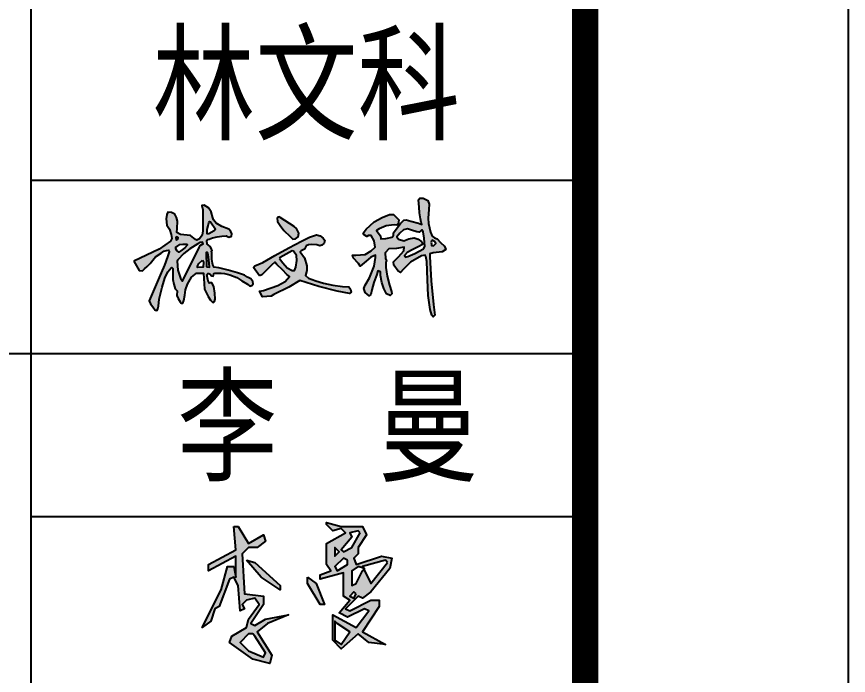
# Model space of a CAD drawing. Extents: x -191212 to 1245715665, y -234495 to 250873.
# Drawn here: x 295822 to 302138, y 41156 to 46161 of the extents above; entities that cross this region are included whole.
import ezdxf
from ezdxf.enums import TextEntityAlignment as Align

# ---------------------------------------------------------------- set-up
doc = ezdxf.new("R2010")
doc.units = 0
doc.header["$LTSCALE"] = 500
doc.layers.get('0').update_dxf_attribs({"linetype": 'CONTINUOUS'})
doc.layers.add('PUB_TITLE', color=4, linetype='CONTINUOUS')
doc.styles.add('-黑体', font='simhei.ttf', dxfattribs={"width": 0.8})

# ---------------------------------------------------------------- blocks, each defined once
blk = doc.blocks.new('dawdawdawd')
h = blk.add_hatch(color=256)
h.dxf.hatch_style = 1
h.paths.add_polyline_path([(518557, -156895), (518045, -156813), (516180, -157058), (514603, -157755), (514009, -158103), (514378, -158655), (514869, -159372), (514951, -160027), (516119, -159966), (517532, -159659), (517860, -159188), (517901, -158676), (518700, -157550), (519499, -156506), (520257, -155728), (520790, -155707), (521855, -155953), (523575, -156424), (524333, -156731), (524231, -156321), (524067, -155462), (523842, -154049), (523760, -152800), (523596, -151121), (523883, -150753), (524641, -150712), (525706, -151285), (526034, -152083), (525972, -153291), (525788, -155298), (525855, -156487), (526305, -158473), (526735, -159456), (527289, -159804), (527842, -160029), (528661, -160909), (529542, -161708), (529870, -162486), (528989, -163018), (526920, -163243), (526182, -163489), (526162, -164042), (526510, -169666), (527034, -175058), (527348, -177518), (526981, -177884), (526667, -177518), (526248, -176209), (525829, -173016), (525620, -169457), (525515, -165217), (525305, -164065), (525148, -163804), (524310, -163961), (521796, -165374), (520068, -167049), (519440, -167730), (518916, -167415), (517921, -166055), (517868, -165322), (519021, -164118), (520225, -162757), (520330, -161972), (518549, -162233), (516768, -162286), (515983, -163228), (516035, -164537), (516245, -165060), (516088, -165374), (516088, -166630), (516454, -168567), (516926, -170661), (517449, -172127), (517502, -172598), (517083, -173016), (516297, -172598), (515669, -171394), (515197, -170033), (514935, -168462), (514935, -167625), (514254, -167363), (514045, -168201), (513364, -170033), (512893, -171708), (512683, -172807), (512317, -173121), (511374, -172336), (511112, -171394), (511426, -170661), (512369, -168986), (513416, -166264), (513783, -164327), (513731, -163751), (512683, -164222), (511583, -165165), (510222, -166316), (509855, -165688), (508650, -164379), (508493, -163804), (509279, -163804), (511374, -163594), (512788, -162809), (513678, -161919), (513469, -160454), (512788, -159302), (512159, -159302), (511793, -159511), (511164, -159145), (510955, -158726), (511583, -157836), (513416, -156109), (515302, -155114), (516926, -154434), (517868, -154486), (519125, -155690), (518913, -156700)])
h.paths.add_polyline_path([(520509, -164268), (521130, -164102), (522726, -163398), (524715, -162300), (525047, -161783), (524881, -159877), (524632, -158407), (524384, -157993), (524094, -158200), (523762, -158531), (523223, -158448), (522001, -158076), (521068, -157765), (520156, -157972), (519286, -158738), (518644, -159587), (519017, -160084), (520260, -160499), (521379, -160022), (522622, -159774), (523534, -160105), (524363, -160685), (524508, -161348), (523658, -161824), (522311, -162466), (521027, -163191), (520405, -163874)], flags=16)
h.paths.add_polyline_path([(526489, -160869), (526567, -161283), (526567, -161567), (527020, -161671), (527563, -161076), (527278, -160649), (526735, -160313), (526580, -160507)], flags=16)
h = blk.add_hatch(color=256)
h.dxf.hatch_style = 1
h.paths.add_polyline_path([(458429, -165133), (459686, -167317), (460392, -167388), (460896, -166907), (461467, -166363), (462180, -165684), (462819, -164892), (463430, -164135), (464685, -163308), (465339, -162876), (465939, -162734), (466423, -162618), (466510, -162984), (466127, -164128), (465469, -166088), (464660, -167809), (461975, -174258), (462268, -174951), (462796, -175642), (463356, -176377), (463710, -176416), (463933, -176099), (464097, -175443), (464273, -173826), (464894, -171120), (465563, -169043), (466220, -167625), (467005, -166711), (467106, -166594), (467339, -166794), (467346, -167835), (467356, -169359), (467627, -170447), (467883, -171473), (468366, -171971), (468273, -173028), (468578, -173707), (469011, -174445), (469304, -174785), (469680, -174738), (469867, -174176), (470113, -172957), (470254, -171739), (470723, -170450), (471661, -168821), (472786, -167919), (474381, -167907), (474592, -171540), (475459, -173238), (475975, -174047), (476526, -174586), (476871, -174353), (477035, -173860), (477000, -172478), (476777, -170955), (476261, -170088), (475898, -170135), (475663, -170181), (475546, -169994), (475406, -169373), (475241, -168553), (475159, -168260), (475347, -167979), (475570, -167944), (475921, -168119), (476226, -168541), (476590, -168611), (476683, -168447), (476765, -167944), (476976, -167885), (478407, -167862), (479182, -167989), (480436, -168270), (482007, -168926), (483167, -169629), (484422, -170379), (485020, -170859), (485465, -170754), (485746, -170308), (485641, -169793), (485207, -169207), (484480, -168785), (483800, -168375), (482183, -167813), (480049, -167204), (477892, -166711), (476755, -166489), (476591, -166290), (476426, -165629), (476285, -164679), (476273, -163262), (476250, -162828), (476379, -162699), (476238, -162430), (475955, -161875), (475428, -161441), (475193, -161289), (475158, -160387), (475275, -160223), (475685, -160082), (476447, -159801), (477514, -159567), (478581, -159449), (479554, -159344), (479800, -159461), (480257, -159637), (480773, -159403), (480891, -158875), (480668, -158345), (480175, -157795), (478616, -157244), (477292, -156447), (476682, -155686), (476512, -155242), (476176, -153853), (475505, -152943), (474499, -152321), (474020, -152368), (474211, -153374), (474211, -158212), (474065, -159228), (473495, -160007), (472895, -160337), (472535, -160217), (471785, -159557), (471425, -159258), (469085, -159018), (468305, -158568), (468335, -157698), (468455, -155959), (468185, -155119), (467795, -154400), (467045, -153980), (466234, -153890), (465964, -154460), (465844, -155479), (466024, -156889), (466564, -157848), (467015, -159048), (467105, -159947), (466835, -160577), (464254, -162436)])
h.paths.add_polyline_path([(468239, -160306), (468484, -160079), (468560, -159702), (468333, -159570), (468088, -159759), (468144, -160249)], flags=16)
h.paths.add_polyline_path([(468069, -161853), (468484, -161608), (468975, -161344), (469730, -161249), (470542, -161249), (470693, -161400), (470127, -162061), (469202, -162759), (468749, -163061), (468258, -162703), (468031, -162344)], flags=16)
h.paths.add_polyline_path([(468352, -165118), (468503, -167175), (469126, -169062), (469560, -169704), (473413, -162042), (473601, -161589), (474017, -161344), (474281, -161174), (474111, -160834), (473658, -160891), (473073, -161212), (471279, -162287), (469919, -163382), (468446, -164929)], flags=16)
h.paths.add_polyline_path([(474187, -164930), (474357, -165365), (474338, -166557), (473014, -166594), (472976, -166311), (473297, -165649)], flags=16)
h.paths.add_polyline_path([(475038, -166481), (475738, -166500), (475587, -164873), (475417, -163701), (475284, -163134), (475019, -163190)], flags=16)
h.paths.add_polyline_path([(475217, -158960), (475217, -157903), (475428, -157088), (475640, -156393), (475731, -156091), (476003, -156151), (477121, -157843), (476788, -158235), (475610, -158870)], flags=16)
h = blk.add_hatch(color=256)
h.dxf.hatch_style = 1
h.paths.add_polyline_path([(491234, -155267), (491343, -156030), (491913, -156961), (492809, -158135), (494225, -159515), (494819, -160144), (495436, -160023), (496030, -159576), (496187, -158753), (495666, -157663), (495170, -157179), (491900, -155182), (491779, -155025), (491356, -155110)])
h = blk.add_hatch(color=256)
h.dxf.hatch_style = 1
h.paths.add_polyline_path([(487214, -168508), (485859, -166574), (486101, -166236), (487988, -165462), (490745, -163866), (493890, -162077), (496841, -160530), (498679, -159660), (500227, -159128), (501098, -159321), (501775, -159902), (502162, -160433), (501969, -161062), (501485, -161497), (501001, -161642), (500324, -161400), (499211, -161304), (498389, -161400), (497905, -161642), (497518, -162367), (496744, -162754), (496502, -162996), (497518, -164398), (498050, -166236), (498050, -167251), (497712, -168460), (498437, -169040), (500082, -169620), (501824, -170200), (504001, -170635), (506178, -170926), (507629, -171022), (508065, -171554), (508161, -172231), (507774, -172521), (505017, -171989), (500808, -170926), (496454, -169572), (493938, -171119), (490455, -172811), (489874, -173150), (487891, -173343), (487214, -172038), (488133, -171844), (491422, -170732), (493067, -169814), (494083, -168653), (493454, -168218), (492438, -167154), (491181, -165945), (490745, -165414), (489923, -166090), (488616, -167348), (487746, -168266)])
h.paths.add_polyline_path([(491807, -164500), (492548, -165551), (493541, -166675), (494677, -167320), (495203, -167272), (495538, -166555), (495765, -164990), (495645, -163830), (494976, -162850), (494712, -162755), (491950, -164344)], flags=16)
for points in [[(518557, -156895), (518045, -156813), (516180, -157058), (514603, -157755), (514009, -158103), (514378, -158655), (514869, -159372), (514951, -160027), (516119, -159966), (517532, -159659), (517860, -159188), (517901, -158676), (518700, -157550), (519499, -156506), (520257, -155728), (520790, -155707), (521855, -155953), (523575, -156424), (524333, -156731), (524231, -156321), (524067, -155462), (523842, -154049), (523760, -152800), (523596, -151121), (523883, -150753), (524641, -150712), (525706, -151285), (526034, -152083), (525972, -153291), (525788, -155298), (525855, -156487), (526305, -158473), (526735, -159456), (527289, -159804), (527842, -160029), (528661, -160909), (529542, -161708), (529870, -162486), (528989, -163018), (526920, -163243), (526182, -163489), (526162, -164042), (526510, -169666), (527034, -175058), (527348, -177518), (526981, -177884), (526667, -177518), (526248, -176209), (525829, -173016), (525620, -169457), (525515, -165217), (525305, -164065), (525148, -163804), (524310, -163961), (521796, -165374), (520068, -167049), (519440, -167730), (518916, -167415), (517921, -166055), (517868, -165322), (519021, -164118), (520225, -162757), (520330, -161972), (518549, -162233), (516768, -162286), (515983, -163228), (516035, -164537), (516245, -165060), (516088, -165374), (516088, -166630), (516454, -168567), (516926, -170661), (517449, -172127), (517502, -172598), (517083, -173016), (516297, -172598), (515669, -171394), (515197, -170033), (514935, -168462), (514935, -167625), (514254, -167363), (514045, -168201), (513364, -170033), (512893, -171708), (512683, -172807), (512317, -173121), (511374, -172336), (511112, -171394), (511426, -170661), (512369, -168986), (513416, -166264), (513783, -164327), (513731, -163751), (512683, -164222), (511583, -165165), (510222, -166316), (509855, -165688), (508650, -164379), (508493, -163804), (509279, -163804), (511374, -163594), (512788, -162809), (513678, -161919), (513469, -160454), (512788, -159302), (512159, -159302), (511793, -159511), (511164, -159145), (510955, -158726), (511583, -157836), (513416, -156109), (515302, -155114), (516926, -154434), (517868, -154486), (519125, -155690), (518913, -156700), (518557, -156895)], [(458429, -165133), (459686, -167317), (460392, -167388), (460896, -166907), (461467, -166363), (462180, -165684), (462819, -164892), (463430, -164135), (464685, -163308), (465339, -162876), (465939, -162734), (466423, -162618), (466510, -162984), (466127, -164128), (465469, -166088), (464660, -167809), (461975, -174258), (462268, -174951), (462796, -175642), (463356, -176377), (463710, -176416), (463933, -176099), (464097, -175443), (464273, -173826), (464894, -171120), (465563, -169043), (466220, -167625), (467005, -166711), (467106, -166594), (467106, -166594), (467106, -166594), (467339, -166794), (467346, -167835), (467356, -169359), (467627, -170447), (467883, -171473), (468366, -171971), (468273, -173028), (468578, -173707), (469011, -174445), (469304, -174785), (469680, -174738), (469867, -174176), (470113, -172957), (470254, -171739), (470723, -170450), (471661, -168821), (472786, -167919), (474381, -167907), (474592, -171540), (475459, -173238), (475975, -174047), (476526, -174586), (476871, -174353), (477035, -173860), (477000, -172478), (476777, -170955), (476261, -170088), (475898, -170135), (475663, -170181), (475546, -169994), (475406, -169373), (475241, -168553), (475159, -168260), (475347, -167979), (475570, -167944), (475921, -168119), (476226, -168541), (476590, -168611), (476683, -168447), (476765, -167944), (476976, -167885), (478407, -167862), (479182, -167989), (480436, -168270), (482007, -168926), (483167, -169629), (484422, -170379), (485020, -170859), (485465, -170754), (485746, -170308), (485641, -169793), (485207, -169207), (484480, -168785), (483800, -168375), (482183, -167813), (480049, -167204), (477892, -166711), (476755, -166489), (476591, -166290), (476426, -165629), (476285, -164679), (476273, -163262), (476250, -162828), (476379, -162699), (476238, -162430), (475955, -161875), (475428, -161441), (475193, -161289), (475158, -160387), (475275, -160223), (475685, -160082), (476447, -159801), (477514, -159567), (478581, -159449), (479554, -159344), (479800, -159461), (480257, -159637), (480773, -159403), (480891, -158875), (480668, -158345), (480175, -157795), (478616, -157244), (477292, -156447), (476682, -155686), (476512, -155242), (476176, -153853), (475505, -152943), (474499, -152321), (474020, -152368), (474211, -153374), (474211, -158212), (474065, -159228), (473495, -160007), (472895, -160337), (472535, -160217), (471785, -159557), (471425, -159258), (469085, -159018), (468305, -158568), (468335, -157698), (468455, -155959), (468185, -155119), (467795, -154400), (467045, -153980), (466234, -153890), (465964, -154460), (465844, -155479), (466024, -156889), (466564, -157848), (467015, -159048), (467105, -159947), (466835, -160577), (464254, -162436), (458429, -165133)], [(475217, -158960), (475217, -157903), (475428, -157088), (475640, -156393), (475731, -156091), (476003, -156151), (477121, -157843), (476788, -158235), (475610, -158870), (475217, -158960)], [(491234, -155267), (491343, -156030), (491913, -156961), (492809, -158135), (494225, -159515), (494819, -160144), (495436, -160023), (496030, -159576), (496187, -158753), (495666, -157663), (495170, -157179), (491900, -155182), (491779, -155025), (491356, -155110), (491234, -155267)], [(520509, -164268), (521130, -164102), (522726, -163398), (524715, -162300), (525047, -161783), (524881, -159877), (524632, -158407), (524384, -157993), (524094, -158200), (523762, -158531), (523223, -158448), (522001, -158076), (521068, -157765), (520156, -157972), (519286, -158738), (518644, -159587), (519017, -160084), (520260, -160499), (521379, -160022), (522622, -159774), (523534, -160105), (524363, -160685), (524508, -161348), (523658, -161824), (522311, -162466), (521027, -163191), (520405, -163874), (520509, -164268)], [(468239, -160306), (468484, -160079), (468560, -159702), (468333, -159570), (468088, -159759), (468144, -160249), (468239, -160306)], [(487214, -168508), (485859, -166574), (486101, -166236), (487988, -165462), (490745, -163866), (493890, -162077), (496841, -160530), (498679, -159660), (500227, -159128), (501098, -159321), (501775, -159902), (502162, -160433), (501969, -161062), (501485, -161497), (501001, -161642), (500324, -161400), (499211, -161304), (498389, -161400), (497905, -161642), (497518, -162367), (496744, -162754), (496502, -162996), (497518, -164398), (498050, -166236), (498050, -167251), (497712, -168460), (498437, -169040), (500082, -169620), (501824, -170200), (504001, -170635), (506178, -170926), (507629, -171022), (508065, -171554), (508161, -172231), (507774, -172521), (505017, -171989), (500808, -170926), (496454, -169572), (493938, -171119), (490455, -172811), (489874, -173150), (487891, -173343), (487214, -172038), (488133, -171844), (491422, -170732), (493067, -169814), (494083, -168653), (493454, -168218), (492438, -167154), (491181, -165945), (490745, -165414), (489923, -166090), (488616, -167348), (487746, -168266), (487214, -168508)], [(468069, -161853), (468484, -161608), (468975, -161344), (469730, -161249), (470542, -161249), (470693, -161400), (470127, -162061), (469202, -162759), (468749, -163061), (468258, -162703), (468031, -162344), (468069, -161853)], [(468352, -165118), (468503, -167175), (469126, -169062), (469560, -169704), (473413, -162042), (473601, -161589), (474017, -161344), (474281, -161174), (474111, -160834), (473658, -160891), (473073, -161212), (471279, -162287), (469919, -163382), (468446, -164929), (468352, -165118)], [(526489, -160869), (526567, -161283), (526567, -161567), (527020, -161671), (527563, -161076), (527278, -160649), (526735, -160313), (526580, -160507), (526489, -160869)], [(475038, -166481), (475738, -166500), (475587, -164873), (475417, -163701), (475284, -163134), (475019, -163190), (475038, -166481)], [(491807, -164500), (492548, -165551), (493541, -166675), (494677, -167320), (495203, -167272), (495538, -166555), (495765, -164990), (495645, -163830), (494976, -162850), (494712, -162755), (491950, -164344), (491807, -164500)], [(474187, -164930), (474357, -165365), (474338, -166557), (473014, -166594), (472976, -166311), (473297, -165649), (474187, -164930)]]:
    blk.add_lwpolyline(points)

msp = doc.modelspace()

# ---------------------------------------------------------------- hatches: boundary and pattern name
at = {"linetype": 'Continuous'}
h = msp.add_hatch(color=0, dxfattribs=at)
h.dxf.hatch_style = 1
h.paths.add_polyline_path([(297631.7, 41454.9), (297615.7, 41470.9), (297583.7, 41470.9), (297519.7, 41406.9), (297583.7, 41342.9), (297695.7, 41294.9), (297711.7, 41326.9)], flags=16)
h.paths.add_polyline_path([(298255.7, 41550.9), (298239.7, 41566.9), (298239.7, 41422.9), (298287.7, 41390.9), (298351.7, 41486.9)], flags=16)
h.paths.add_polyline_path([(298399.7, 41774.9), (298383.7, 41790.9), (298351.7, 41758.9), (298383.7, 41742.9)], flags=16)
h.paths.add_polyline_path([(298031.7, 41902.9), (298095.7, 41854.9), (298159.7, 41694.9), (298127.7, 41694.9), (298031.7, 41854.9)])
h.paths.add_polyline_path([(298447.7, 41950.9), (298463.7, 41966.9), (298415.7, 41982.9), (298367.7, 41950.9), (298367.7, 41838.9), (298399.7, 41854.9)], flags=16)
h.paths.add_polyline_path([(298639.7, 42014.9), (298623.7, 42030.9), (298447.7, 41982.9), (298511.7, 41854.9)], flags=16)
h.paths.add_polyline_path([(298335.7, 42030.9), (298303.7, 42046.9), (298239.7, 41982.9), (298255.7, 41950.9), (298335.7, 41998.9)], flags=16)
h.paths.add_polyline_path([(297567.7, 42030.9), (297631.7, 42014.9), (297823.7, 41838.9), (297823.7, 41806.9), (297679.7, 41902.9)], flags=17)
h.paths.add_polyline_path([(298255.7, 42110.9), (298239.7, 42126.9), (298239.7, 42062.9), (298271.7, 42094.9)], flags=16)
h.paths.add_polyline_path([(298431.7, 42238.9), (298415.7, 42254.9), (298351.7, 42238.9), (298367.7, 42206.9), (298287.7, 42110.9), (298303.7, 42094.9), (298367.7, 42126.9)], flags=16)
h.paths.add_polyline_path([(297471.7, 42286.9), (297503.7, 42286.9), (297583.7, 42158.9), (297695.7, 42222.9), (297711.7, 42174.9), (297647.7, 42126.9), (297583.7, 42126.9), (297535.7, 42078.9), (297551.7, 41774.9), (297695.7, 41758.9), (297695.7, 41694.9), (297599.7, 41550.9), (297631.7, 41534.9), (297711.7, 41582.9), (297887.7, 41614.9), (297727.7, 41550.9), (297647.7, 41486.9), (297759.7, 41310.9), (297743.7, 41246.9), (297615.7, 41278.9), (297439.7, 41406.9), (297455.7, 41454.9), (297567.7, 41518.9), (297583.7, 41582.9), (297663.7, 41694.9), (297631.7, 41742.9), (297567.7, 41726.9), (297535.7, 41694.9), (297551.7, 41662.9), (297519.7, 41646.9), (297503.7, 41838.9), (297471.7, 41902.9), (297439.7, 41886.9), (297359.7, 41678.9), (297327.7, 41662.9), (297295.7, 41566.9), (297231.7, 41518.9), (297375.7, 41806.9), (297423.7, 41982.9), (297471.7, 41982.9), (297487.7, 41902.9), (297487.7, 42062.9), (297279.7, 41950.9), (297279.7, 41998.9), (297487.7, 42110.9)])
h.paths.add_polyline_path([(298175.7, 42302.9), (298175.7, 42318.9), (298287.7, 42286.9), (298447.7, 42286.9), (298479.7, 42222.9), (298415.7, 42126.9), (298415.7, 42078.9), (298383.7, 42046.9), (298399.7, 41998.9), (298591.7, 42062.9), (298671.7, 42046.9), (298655.7, 41966.9), (298511.7, 41790.9), (298447.7, 41742.9), (298415.7, 41758.9), (298319.7, 41662.9), (298351.7, 41646.9), (298511.7, 41726.9), (298575.7, 41726.9), (298575.7, 41678.9), (298447.7, 41486.9), (298623.7, 41390.9), (298495.7, 41406.9), (298415.7, 41470.9), (298287.7, 41358.9), (298223.7, 41422.9), (298223.7, 41614.9), (298399.7, 41518.9), (298495.7, 41646.9), (298463.7, 41662.9), (298335.7, 41598.9), (298271.7, 41630.9), (298351.7, 41726.9), (298303.7, 41758.9), (298303.7, 41934.9), (298127.7, 41886.9), (298127.7, 41918.9), (298207.7, 41950.9), (298175.7, 41998.9), (298175.7, 42158.9), (298319.7, 42238.9), (298287.7, 42270.9), (298223.7, 42254.9)])

# ---------------------------------------------------------------- linework, layer by layer
at = {"color": 0, "linetype": 'Continuous'}
for points in [[(297471.7, 42286.9), (297503.7, 42286.9), (297583.7, 42158.9), (297695.7, 42222.9), (297711.7, 42174.9), (297647.7, 42126.9), (297583.7, 42126.9), (297535.7, 42078.9), (297551.7, 41774.9), (297695.7, 41758.9), (297695.7, 41694.9), (297599.7, 41550.9), (297631.7, 41534.9), (297711.7, 41582.9), (297887.7, 41614.9), (297727.7, 41550.9), (297647.7, 41486.9), (297759.7, 41310.9), (297743.7, 41246.9), (297615.7, 41278.9), (297439.7, 41406.9), (297455.7, 41454.9), (297567.7, 41518.9), (297583.7, 41582.9), (297663.7, 41694.9), (297631.7, 41742.9), (297567.7, 41726.9), (297535.7, 41694.9), (297551.7, 41662.9), (297519.7, 41646.9), (297503.7, 41838.9), (297471.7, 41902.9), (297439.7, 41886.9), (297359.7, 41678.9), (297327.7, 41662.9), (297295.7, 41566.9), (297231.7, 41518.9), (297375.7, 41806.9), (297423.7, 41982.9), (297471.7, 41982.9), (297487.7, 41902.9), (297487.7, 42062.9), (297279.7, 41950.9), (297279.7, 41998.9), (297487.7, 42110.9), (297471.7, 42286.9)], [(298175.7, 42302.9), (298175.7, 42318.9), (298287.7, 42286.9), (298447.7, 42286.9), (298479.7, 42222.9), (298415.7, 42126.9), (298415.7, 42078.9), (298383.7, 42046.9), (298399.7, 41998.9), (298591.7, 42062.9), (298671.7, 42046.9), (298655.7, 41966.9), (298511.7, 41790.9), (298447.7, 41742.9), (298415.7, 41758.9), (298319.7, 41662.9), (298351.7, 41646.9), (298511.7, 41726.9), (298575.7, 41726.9), (298575.7, 41678.9), (298447.7, 41486.9), (298623.7, 41390.9), (298495.7, 41406.9), (298415.7, 41470.9), (298287.7, 41358.9), (298223.7, 41422.9), (298223.7, 41614.9), (298399.7, 41518.9), (298495.7, 41646.9), (298463.7, 41662.9), (298335.7, 41598.9), (298271.7, 41630.9), (298351.7, 41726.9), (298303.7, 41758.9), (298303.7, 41934.9), (298127.7, 41886.9), (298127.7, 41918.9), (298207.7, 41950.9), (298175.7, 41998.9), (298175.7, 42158.9), (298319.7, 42238.9), (298287.7, 42270.9), (298223.7, 42254.9), (298175.7, 42302.9)], [(298431.7, 42238.9), (298415.7, 42254.9), (298351.7, 42238.9), (298367.7, 42206.9), (298287.7, 42110.9), (298303.7, 42094.9), (298367.7, 42126.9), (298431.7, 42238.9)], [(298255.7, 42110.9), (298239.7, 42126.9), (298239.7, 42062.9), (298271.7, 42094.9), (298255.7, 42110.9)], [(297567.7, 42030.9), (297631.7, 42014.9), (297823.7, 41838.9), (297823.7, 41806.9), (297679.7, 41902.9), (297567.7, 42030.9)], [(298335.7, 42030.9), (298303.7, 42046.9), (298239.7, 41982.9), (298255.7, 41950.9), (298335.7, 41998.9), (298335.7, 42030.9)], [(298639.7, 42014.9), (298623.7, 42030.9), (298447.7, 41982.9), (298511.7, 41854.9), (298639.7, 42014.9)], [(298447.7, 41950.9), (298463.7, 41966.9), (298415.7, 41982.9), (298367.7, 41950.9), (298367.7, 41838.9), (298399.7, 41854.9), (298447.7, 41950.9)], [(298031.7, 41902.9), (298095.7, 41854.9), (298159.7, 41694.9), (298127.7, 41694.9), (298031.7, 41854.9), (298031.7, 41902.9)], [(298399.7, 41774.9), (298383.7, 41790.9), (298351.7, 41758.9), (298383.7, 41742.9), (298399.7, 41774.9)], [(298255.7, 41550.9), (298239.7, 41566.9), (298239.7, 41422.9), (298287.7, 41390.9), (298351.7, 41486.9), (298255.7, 41550.9)], [(297631.7, 41454.9), (297615.7, 41470.9), (297583.7, 41470.9), (297519.7, 41406.9), (297583.7, 41342.9), (297695.7, 41294.9), (297711.7, 41326.9), (297631.7, 41454.9)]]:
    msp.add_lwpolyline(points, dxfattribs=at)
at = {"layer": 'PUB_TITLE'}
for p, q in [((295928.9, 54001.6), (295928.9, 28433.3)), ((295928.9, 44918.1), (300138.4, 44918.1)), ((291719.5, 43601.6), (300138.4, 43601.6)), ((295928.9, 42363), (300138.4, 42363))]:
    msp.add_line(p, q, dxfattribs=at)
msp.add_lwpolyline([(153538.4, 26433.3), (302138.4, 26433.3), (302138.4, 110433.3), (153538.4, 110433.3)], close=True, dxfattribs=at)
at = {"layer": 'PUB_TITLE', "const_width": 200}
msp.add_lwpolyline([(158538.4, 28433.3), (300138.4, 28433.3), (300138.4, 108433.3), (158538.4, 108433.3)], close=True, dxfattribs=at)

# ---------------------------------------------------------------- block references
at = {"xscale": 0.03317760000000001, "yscale": 0.03317760000000001, "zscale": 0.03317760000000001}
msp.add_blockref('dawdawdawd', (281502.2, 49782.6, -0.2), dxfattribs=at)

# ---------------------------------------------------------------- texts
at = {"style": '-黑体', "width": 0.8}
for s, height, p in [('林文科', 713.66, (296853.9, 45653.7, 0.1)), ('李  曼', 700, (297040.3, 43053.5, 0.3))]:
    msp.add_text(s, height=height, dxfattribs=at).set_placement(p, align=Align.MIDDLE_LEFT)

doc.saveas('drawing.dxf')
